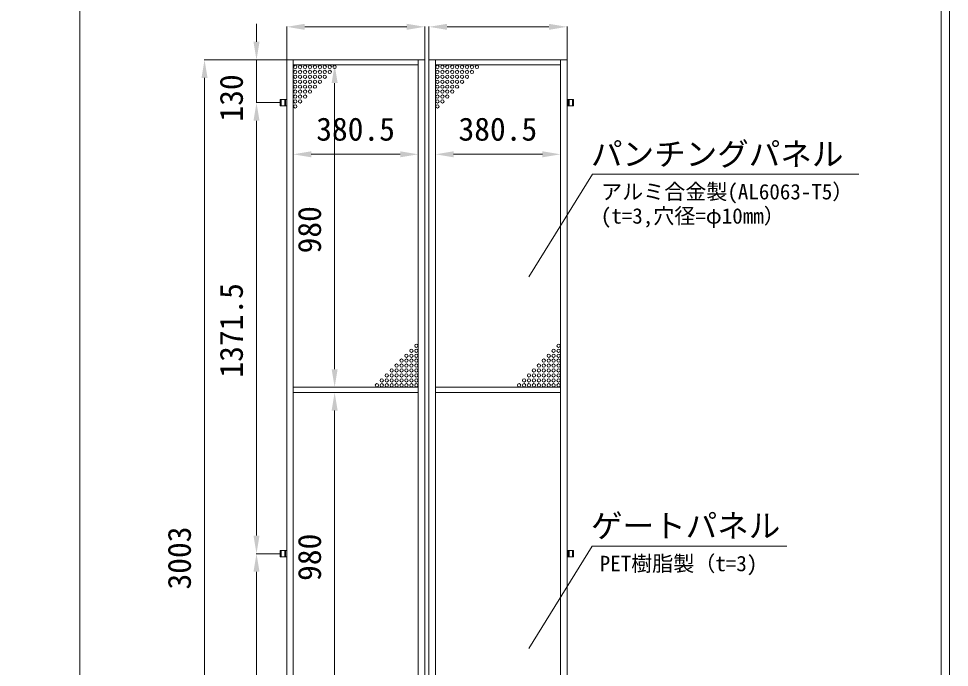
# Model space of a CAD drawing. Units: millimetres, scale not verified. Extents: x -6980 to 13145, y -14438 to 14438.
# Drawn here: x 10313 to 13145, y 6314 to 8286 of the extents above; entities that cross this region are included whole.
import ezdxf
from ezdxf.enums import TextEntityAlignment as Align

# ---------------------------------------------------------------- set-up
doc = ezdxf.new("R2010")
doc.units = ezdxf.units.MM
doc.header["$LTSCALE"] = 38
doc.linetypes.add('DASHED1', pattern=[1.8, 1.2, -0.6])
for name, color, linetype, lineweight in [('0-2_ACCG-3018', 7, 'Continuous', 18), ('0-A_図面枠', 7, 'Continuous', 18), ('0-B_寸法', 3, 'Continuous', 18), ('1-5_標準ﾊﾟﾈﾙ', 7, 'Continuous', 18), ('1-7_文字', 7, 'Continuous', 18)]:
    doc.layers.add(name, color=color, linetype=linetype, lineweight=lineweight)
doc.styles.add('ＭＳ ゴシック', font='')
doc.styles.get('ＭＳ ゴシック').set_extended_font_data('MS Gothic')

msp = doc.modelspace()

# ---------------------------------------------------------------- linework, layer by layer
at = {"layer": '0-2_ACCG-3018'}
for centre in [(11154.7, 8139.45), (11154.7, 8124.45), (11169.7, 8139.45), (11169.7, 8124.45), (11184.7, 8139.45), (11184.7, 8124.45), (11199.7, 8139.45), (11199.7, 8124.45), (11214.7, 8139.45), (11214.7, 8124.45), (11229.7, 8139.45), (11229.7, 8124.45), (11244.7, 8139.45), (11244.7, 8124.45), (11259.7, 8139.45), (11259.7, 8124.45), (11274.7, 8139.45), (11587.4, 8139.45), (11587.4, 8124.45), (11602.4, 8139.45), (11602.4, 8124.45), (11617.4, 8139.45), (11617.4, 8124.45), (11632.4, 8139.45), (11632.4, 8124.45), (11647.4, 8139.45), (11647.4, 8124.45), (11662.4, 8139.45), (11662.4, 8124.45), (11677.4, 8139.45), (11677.4, 8124.45), (11692.4, 8139.45), (11692.4, 8124.45), (11707.4, 8139.45), (11154.7, 8109.45), (11154.7, 8094.45), (11169.7, 8109.45), (11169.7, 8094.45), (11184.7, 8109.45), (11184.7, 8094.45), (11199.7, 8109.45), (11199.7, 8094.45), (11214.7, 8109.45), (11214.7, 8094.45), (11229.7, 8109.45), (11229.7, 8094.45), (11244.7, 8109.45), (11587.4, 8109.45), (11587.4, 8094.45), (11602.4, 8109.45), (11602.4, 8094.45), (11617.4, 8109.45), (11617.4, 8094.45), (11632.4, 8109.45), (11632.4, 8094.45), (11647.4, 8109.45), (11647.4, 8094.45), (11662.4, 8109.45), (11662.4, 8094.45), (11677.4, 8109.45), (11154.7, 8079.45), (11169.7, 8079.45), (11184.7, 8079.45), (11199.7, 8079.45), (11214.7, 8079.45), (11587.4, 8079.45), (11602.4, 8079.45), (11617.4, 8079.45), (11632.4, 8079.45), (11647.4, 8079.45), (11154.7, 8064.45), (11154.7, 8049.45), (11169.7, 8064.45), (11169.7, 8049.45), (11184.7, 8064.45), (11184.7, 8049.45), (11199.7, 8064.45), (11587.4, 8064.45), (11587.4, 8049.45), (11602.4, 8064.45), (11602.4, 8049.45), (11617.4, 8064.45), (11617.4, 8049.45), (11632.4, 8064.45), (11154.7, 8034.45), (11154.7, 8019.45), (11169.7, 8034.45), (11587.4, 8034.45), (11587.4, 8019.45), (11602.4, 8034.45), (11508.2, 7276.45), (11523.2, 7291.45), (11523.2, 7276.45), (11940.9, 7276.45), (11955.9, 7291.45), (11955.9, 7276.45), (11478.2, 7246.45), (11493.2, 7261.45), (11493.2, 7246.45), (11508.2, 7261.45), (11508.2, 7246.45), (11523.2, 7261.45), (11523.2, 7246.45), (11910.9, 7246.45), (11925.9, 7261.45), (11925.9, 7246.45), (11940.9, 7261.45), (11940.9, 7246.45), (11955.9, 7261.45), (11955.9, 7246.45), (11448.2, 7216.45), (11463.2, 7231.45), (11463.2, 7216.45), (11478.2, 7231.45), (11478.2, 7216.45), (11493.2, 7231.45), (11493.2, 7216.45), (11508.2, 7231.45), (11508.2, 7216.45), (11523.2, 7231.45), (11523.2, 7216.45), (11880.9, 7216.45), (11895.9, 7231.45), (11895.9, 7216.45), (11910.9, 7231.45), (11910.9, 7216.45), (11925.9, 7231.45), (11925.9, 7216.45), (11940.9, 7231.45), (11940.9, 7216.45), (11955.9, 7231.45), (11955.9, 7216.45), (11433.2, 7201.45), (11448.2, 7201.45), (11463.2, 7201.45), (11478.2, 7201.45), (11493.2, 7201.45), (11508.2, 7201.45), (11523.2, 7201.45), (11865.9, 7201.45), (11880.9, 7201.45), (11895.9, 7201.45), (11910.9, 7201.45), (11925.9, 7201.45), (11940.9, 7201.45), (11955.9, 7201.45), (11403.2, 7171.45), (11418.2, 7186.45), (11418.2, 7171.45), (11433.2, 7186.45), (11433.2, 7171.45), (11448.2, 7186.45), (11448.2, 7171.45), (11463.2, 7186.45), (11463.2, 7171.45), (11478.2, 7186.45), (11478.2, 7171.45), (11493.2, 7186.45), (11493.2, 7171.45), (11508.2, 7186.45), (11508.2, 7171.45), (11523.2, 7186.45), (11523.2, 7171.45), (11835.9, 7171.45), (11850.9, 7186.45), (11850.9, 7171.45), (11865.9, 7186.45), (11865.9, 7171.45), (11880.9, 7186.45), (11880.9, 7171.45), (11895.9, 7186.45), (11895.9, 7171.45), (11910.9, 7186.45), (11910.9, 7171.45), (11925.9, 7186.45), (11925.9, 7171.45), (11940.9, 7186.45), (11940.9, 7171.45), (11955.9, 7186.45), (11955.9, 7171.45)]:
    msp.add_circle(centre, 5, dxfattribs=at)
at = {"layer": '0-A_図面枠'}
for points in [[(-6980.2, 14437.5), (13144.8, 14437.5), (13144.8, 562.5), (-6980.2, 562.5)], [(10500, 8998.83), (13119.93, 8998.83), (13119.93, 4814.17), (10500, 4814.17)]]:
    msp.add_lwpolyline(points, close=True, dxfattribs=at)
at = {"layer": '0-B_寸法'}
for p, q in [((11037.02, 8215.95), (11037.02, 8270.95)), ((11128.95, 8161.95), (11128.95, 8262.5)), ((11183.95, 8261.5), (11493.95, 8261.5)), ((11548.95, 8161.95), (11548.95, 8262.5)), ((11561.65, 8161.95), (11561.65, 8262.5)), ((11616.65, 8261.5), (11926.65, 8261.5)), ((11981.65, 8161.95), (11981.65, 8262.5)), ((11127.95, 8160.95), (10877.9, 8160.95)), ((11127.95, 8160.95), (11036.02, 8160.95)), ((11037.02, 8160.95), (11037.02, 8030.95)), ((11148.7, 8144.45), (11148.7, 7872.82)), ((11149.7, 8145.45), (11275.7, 8145.45)), ((11529.2, 8144.45), (11529.2, 7872.82)), ((11581.4, 8144.45), (11581.4, 7872.82)), ((11961.9, 8144.45), (11961.9, 7872.82)), ((10878.9, 8105.95), (10878.9, 5212.95)), ((11274.7, 8090.45), (11274.7, 7220.45)), ((11107.95, 8030.95), (11036.02, 8030.95)), ((11107.95, 8030.95), (11036.02, 8030.95)), ((11037.02, 7975.95), (11037.02, 7920.95)), ((11037.02, 7975.95), (11037.02, 6714.45)), ((11203.7, 7873.82), (11474.2, 7873.82)), ((11636.4, 7873.82), (11906.9, 7873.82)), ((11149.7, 7165.45), (11275.7, 7165.45)), ((11149.7, 7149.45), (11275.7, 7149.45)), ((11274.7, 7094.45), (11274.7, 6224.45)), ((11107.95, 6659.45), (11036.02, 6659.45)), ((11107.95, 6659.45), (11036.02, 6659.45)), ((11037.02, 6604.45), (11037.02, 5342.95))]:
    msp.add_line(p, q, dxfattribs=at)
at = {"layer": '0-B_寸法', "color": 91}
for points in [[(11183.95, 8270.65), (11128.95, 8261.5), (11183.95, 8252.33)], [(11493.95, 8270.65), (11548.95, 8261.5), (11493.95, 8252.33)], [(11616.65, 8270.65), (11561.65, 8261.5), (11616.65, 8252.33)], [(11926.65, 8270.65), (11981.65, 8261.5), (11926.65, 8252.33)], [(11027.85, 8215.95), (11037.02, 8160.95), (11046.2, 8215.95)], [(10869.75, 8105.95), (10878.9, 8160.95), (10888.08, 8105.95)], [(11265.55, 8090.45), (11274.7, 8145.45), (11283.88, 8090.45)], [(11027.85, 7975.95), (11037.02, 8030.95), (11046.2, 7975.95)], [(11027.85, 7975.95), (11037.02, 8030.95), (11046.2, 7975.95)], [(11203.7, 7883), (11148.7, 7873.82), (11203.7, 7864.68)], [(11474.2, 7883), (11529.2, 7873.82), (11474.2, 7864.68)], [(11636.4, 7883), (11581.4, 7873.82), (11636.4, 7864.68)], [(11906.9, 7883), (11961.9, 7873.82), (11906.9, 7864.68)], [(11265.55, 7220.45), (11274.7, 7165.45), (11283.88, 7220.45)], [(11265.55, 7094.45), (11274.7, 7149.45), (11283.88, 7094.45)], [(11027.85, 6714.45), (11037.02, 6659.45), (11046.2, 6714.45)], [(11027.85, 6604.45), (11037.02, 6659.45), (11046.2, 6604.45)]]:
    msp.add_solid(points, dxfattribs=at)
at = {"layer": '1-5_標準ﾊﾟﾈﾙ', "linetype": 'DASHED1'}
for p, q in [((11111.95, 8040.95), (11111.95, 8020.95)), ((11122.95, 8040.95), (11122.95, 8020.95)), ((11987.65, 8040.95), (11987.65, 8020.95)), ((11998.65, 8040.95), (11998.65, 8020.95)), ((11111.95, 6669.45), (11111.95, 6649.45)), ((11122.95, 6669.45), (11122.95, 6649.45)), ((11987.65, 6669.45), (11987.65, 6649.45)), ((11998.65, 6669.45), (11998.65, 6649.45))]:
    msp.add_line(p, q, dxfattribs=at)
at = {"layer": '1-5_標準ﾊﾟﾈﾙ'}
for p, q in [((11125.18, 8040.95), (11125.18, 8020.95)), ((11985.45, 8040.95), (11985.45, 8020.95)), ((11125.18, 6669.45), (11125.18, 6649.45)), ((11985.45, 6669.45), (11985.45, 6649.45))]:
    msp.add_line(p, q, dxfattribs=at)
for points in [[(11128.95, 8160.95), (11148.7, 8160.95), (11148.7, 5157.95), (11128.95, 5157.95)], [(11529.2, 8160.95), (11148.7, 8160.95), (11148.7, 8145.45), (11529.2, 8145.45)], [(11548.95, 8160.95), (11529.2, 8160.95), (11529.2, 5157.95), (11548.95, 5157.95)], [(11561.65, 8160.95), (11581.4, 8160.95), (11581.4, 5157.95), (11561.65, 5157.95)], [(11581.4, 8160.95), (11961.9, 8160.95), (11961.9, 8145.45), (11581.4, 8145.45)], [(11981.65, 8160.95), (11961.9, 8160.95), (11961.9, 5157.95), (11981.65, 5157.95)], [(11529.2, 7165.45), (11148.7, 7165.45), (11148.7, 7149.45), (11529.2, 7149.45)], [(11581.4, 7165.45), (11961.9, 7165.45), (11961.9, 7149.45), (11581.4, 7149.45)]]:
    msp.add_lwpolyline(points, close=True, dxfattribs=at)
for points in [[(11128.95, 8020.95), (11108.95, 8020.95), (11108.95, 8040.95), (11128.95, 8040.95)], [(11981.65, 8020.95), (12001.65, 8020.95), (12001.65, 8040.95), (11981.65, 8040.95)], [(11128.95, 6649.45), (11108.95, 6649.45), (11108.95, 6669.45), (11128.95, 6669.45)], [(11981.65, 6649.45), (12001.65, 6649.45), (12001.65, 6669.45), (11981.65, 6669.45)]]:
    msp.add_lwpolyline(points, dxfattribs=at)
at = {"layer": '1-7_文字'}
for p, q in [((11865.35, 7501.43), (12058.67, 7813)), ((12058.67, 7813), (12059.02, 7813)), ((12059.02, 7813), (12868.85, 7813)), ((11865, 6370.82), (12058.3, 6682.43)), ((12058.3, 6682.43), (12058.67, 6682.43)), ((12058.67, 6682.43), (12649.88, 6682.43))]:
    msp.add_line(p, q, dxfattribs=at)

# ---------------------------------------------------------------- texts
at = {"layer": '0-B_寸法', "style": 'ＭＳ ゴシック'}
for s, p in [('130', (11016.62, 7973.35)), ('980', (11254.3, 7572.57)), ('1371.5', (11016.62, 7194.77)), ('3003', (10858.5, 6550.38)), ('980', (11254.3, 6576.57))]:
    msp.add_text(s, height=70.38, rotation=90, dxfattribs=at).set_placement(p, align=Align.BOTTOM_LEFT)
for p in [(11218.8, 7894.22), (11651.5, 7894.22)]:
    msp.add_text('380.5', height=70.38, dxfattribs=at).set_placement(p, align=Align.BOTTOM_LEFT)
at = {"layer": '1-7_文字', "style": 'ＭＳ ゴシック'}
for s, height, p in [('パンチングパネル', 70.38, (12054.5, 7818.4)), ('アルミ合金製(AL6063-T5）', 46.92, (12085.45, 7722.6)), ('(t=3,穴径=φ10mm）', 46.92, (12084.35, 7648.93)), ('ゲートパネル', 70.38, (12054.55, 6687.82)), ('PET樹脂製（t=3)', 46.92, (12081.1, 6592.02))]:
    msp.add_text(s, height=height, dxfattribs=at).set_placement(p, align=Align.BOTTOM_LEFT)

doc.saveas('drawing.dxf')
